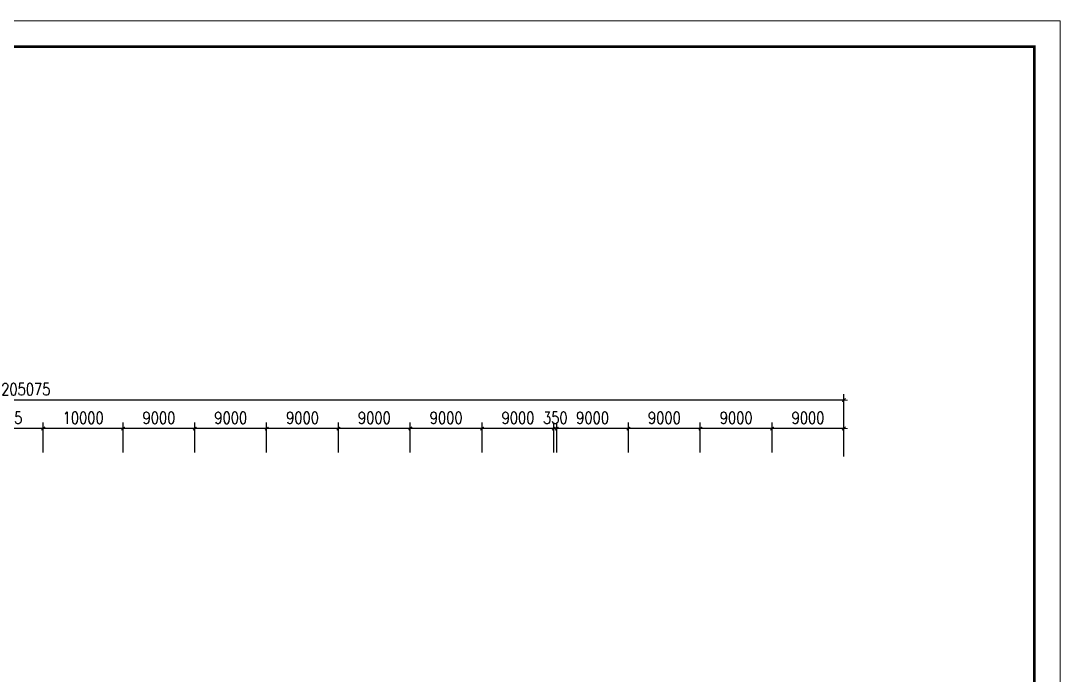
# Model space of a CAD drawing. Extents: x 5719244 to 11985375, y 1211094 to 3157953.
# Drawn here: x 5862411 to 5992687, y 1593462 to 1675543 of the extents above; entities that cross this region are included whole.
import ezdxf

# ---------------------------------------------------------------- set-up
doc = ezdxf.new("R2010")
doc.units = 0
doc.header["$LTSCALE"] = 500
doc.header["$MEASUREMENT"] = 0
doc.layers.get('0').update_dxf_attribs({"linetype": 'CONTINUOUS', "lineweight": 0})
doc.layers.get('DEFPOINTS').update_dxf_attribs({"linetype": 'CONTINUOUS', "lineweight": 0})
doc.layers.add('PUB_DIM', color=3, linetype='CONTINUOUS', lineweight=0)
doc.styles.add('DIM_FONT', font='SIMPLEX.shx', dxfattribs={"width": 0.8})
doc.dimstyles.new('DIMN300-X', dxfattribs={"dimscale": 3, "dimtxt": 500, "dimasz": 1, "dimexe": 250, "dimexo": 0, "dimgap": 200, "dimtad": 1, "dimdec": 0, "dimzin": 0, "dimdsep": 46, "dimtxsty": 'DIM_FONT', "dimblk": '_DIMX', "dimblk1": '_DIMX', "dimblk2": '_DIMX', "dimsah": 1, "dimcen": 0, "dimdle": 187.057091, "dimclrd": 3, "dimclre": 3, "dimclrt": 7, "dimadec": 0, "dimazin": 0, "dimtfac": 2.166667, "dimtdec": 0, "dimtix": 1, "dimtmove": 2, "dimatfit": 3, "dimldrblk": '_DIMX', "dimfxl": 1, "dimtolj": 1, "dimtzin": 0, "dimarcsym": 0})

# ---------------------------------------------------------------- blocks, each defined once
blk = doc.blocks.new('_DIMX')
blk.add_line((-150, 0), (150, 0))
at = {"const_width": 50}
blk.add_lwpolyline([(-70, -70), (70, 70)], dxfattribs=at)
blk = doc.blocks.new('*D133')
at = {"layer": 'DEFPOINTS', "color": 0, "ltscale": 3, "transparency": 16777216}
for p in [(5938576, 1624397), (5938576, 1621397), (5947576, 1621397)]:
    blk.add_point(p, dxfattribs=at)
at = {"layer": 'PUB_DIM', "color": 3, "lineweight": -2, "ltscale": 3, "transparency": 16777216}
for p, q in [((5938576, 1621397), (5938576, 1625147)), ((5947576, 1621397), (5947576, 1625147)), ((5947573, 1624397), (5938579, 1624397))]:
    blk.add_line(p, q, dxfattribs=at)
at = {"layer": 'PUB_DIM', "color": 3, "lineweight": -2, "ltscale": 3, "transparency": 16777216, "xscale": 3, "yscale": 3, "zscale": 3, "rotation": 180}
blk.add_blockref('_DIMX', (5938576, 1624397), dxfattribs=at)
at = {"layer": 'PUB_DIM', "color": 3, "lineweight": -2, "ltscale": 3, "transparency": 16777216, "xscale": 3, "yscale": 3, "zscale": 3}
blk.add_blockref('_DIMX', (5947576, 1624397), dxfattribs=at)
at = {"layer": 'PUB_DIM', "color": 7, "ltscale": 3, "transparency": 16777216, "insert": (5943076, 1625747), "char_height": 1500, "attachment_point": 5, "style": 'DIM_FONT'}
blk.add_mtext('\\A1;9000', dxfattribs=at)
blk = doc.blocks.new('*D130')
at = {"layer": 'DEFPOINTS', "color": 0, "ltscale": 3, "transparency": 16777216}
for p in [(5947576, 1624397), (5947576, 1621397), (5956576, 1621397)]:
    blk.add_point(p, dxfattribs=at)
at = {"layer": 'PUB_DIM', "color": 3, "lineweight": -2, "ltscale": 3, "transparency": 16777216}
for p, q in [((5947576, 1621397), (5947576, 1625147)), ((5956576, 1621397), (5956576, 1625147)), ((5956573, 1624397), (5947579, 1624397))]:
    blk.add_line(p, q, dxfattribs=at)
at = {"layer": 'PUB_DIM', "color": 3, "lineweight": -2, "ltscale": 3, "transparency": 16777216, "xscale": 3, "yscale": 3, "zscale": 3, "rotation": 180}
blk.add_blockref('_DIMX', (5947576, 1624397), dxfattribs=at)
at = {"layer": 'PUB_DIM', "color": 3, "lineweight": -2, "ltscale": 3, "transparency": 16777216, "xscale": 3, "yscale": 3, "zscale": 3}
blk.add_blockref('_DIMX', (5956576, 1624397), dxfattribs=at)
at = {"layer": 'PUB_DIM', "color": 7, "ltscale": 3, "transparency": 16777216, "insert": (5952076, 1625747), "char_height": 1500, "attachment_point": 5, "style": 'DIM_FONT'}
blk.add_mtext('\\A1;9000', dxfattribs=at)
blk = doc.blocks.new('*D129')
at = {"layer": 'DEFPOINTS', "color": 0, "ltscale": 3, "transparency": 16777216}
for p in [(5760501, 1627978), (5760501, 1620890), (5965576, 1620890)]:
    blk.add_point(p, dxfattribs=at)
at = {"layer": 'PUB_DIM', "color": 3, "lineweight": -2, "ltscale": 3, "transparency": 16777216}
for p, q in [((5760501, 1620890), (5760501, 1628728)), ((5965576, 1620890), (5965576, 1628728)), ((5965573, 1627978), (5760504, 1627978))]:
    blk.add_line(p, q, dxfattribs=at)
at = {"layer": 'PUB_DIM', "color": 3, "lineweight": -2, "ltscale": 3, "transparency": 16777216, "xscale": 3, "yscale": 3, "zscale": 3, "rotation": 180}
blk.add_blockref('_DIMX', (5760501, 1627978), dxfattribs=at)
at = {"layer": 'PUB_DIM', "color": 3, "lineweight": -2, "ltscale": 3, "transparency": 16777216, "xscale": 3, "yscale": 3, "zscale": 3}
blk.add_blockref('_DIMX', (5965576, 1627978), dxfattribs=at)
at = {"layer": 'PUB_DIM', "color": 7, "ltscale": 3, "transparency": 16777216, "insert": (5863039, 1629328), "char_height": 1500, "attachment_point": 5, "style": 'DIM_FONT'}
blk.add_mtext('\\A1;205075', dxfattribs=at)
blk = doc.blocks.new('*D128')
at = {"layer": 'DEFPOINTS', "color": 0, "ltscale": 3, "transparency": 16777216}
for p in [(5929576, 1624397), (5929576, 1621397), (5938576, 1621397)]:
    blk.add_point(p, dxfattribs=at)
at = {"layer": 'PUB_DIM', "color": 3, "lineweight": -2, "ltscale": 3, "transparency": 16777216}
for p, q in [((5929576, 1621397), (5929576, 1625147)), ((5938576, 1621397), (5938576, 1625147)), ((5938573, 1624397), (5929579, 1624397))]:
    blk.add_line(p, q, dxfattribs=at)
at = {"layer": 'PUB_DIM', "color": 3, "lineweight": -2, "ltscale": 3, "transparency": 16777216, "xscale": 3, "yscale": 3, "zscale": 3, "rotation": 180}
blk.add_blockref('_DIMX', (5929576, 1624397), dxfattribs=at)
at = {"layer": 'PUB_DIM', "color": 3, "lineweight": -2, "ltscale": 3, "transparency": 16777216, "xscale": 3, "yscale": 3, "zscale": 3}
blk.add_blockref('_DIMX', (5938576, 1624397), dxfattribs=at)
at = {"layer": 'PUB_DIM', "color": 7, "ltscale": 3, "transparency": 16777216, "insert": (5934076, 1625747), "char_height": 1500, "attachment_point": 5, "style": 'DIM_FONT'}
blk.add_mtext('\\A1;9000', dxfattribs=at)
blk = doc.blocks.new('*D127')
at = {"layer": 'DEFPOINTS', "color": 0, "ltscale": 3, "transparency": 16777216}
for p in [(5929226, 1624397), (5929226, 1621397), (5929576, 1621397)]:
    blk.add_point(p, dxfattribs=at)
at = {"layer": 'PUB_DIM', "color": 3, "lineweight": -2, "ltscale": 3, "transparency": 16777216}
for p, q in [((5929226, 1621397), (5929226, 1625147)), ((5929576, 1621397), (5929576, 1625147)), ((5929223, 1624397), (5929220, 1624397)), ((5929576, 1624397), (5929226, 1624397)), ((5929579, 1624397), (5929582, 1624397))]:
    blk.add_line(p, q, dxfattribs=at)
at = {"layer": 'PUB_DIM', "color": 3, "lineweight": -2, "ltscale": 3, "transparency": 16777216, "xscale": 3, "yscale": 3, "zscale": 3}
blk.add_blockref('_DIMX', (5929226, 1624397), dxfattribs=at)
at = {"layer": 'PUB_DIM', "color": 3, "lineweight": -2, "ltscale": 3, "transparency": 16777216, "xscale": 3, "yscale": 3, "zscale": 3, "rotation": 180}
blk.add_blockref('_DIMX', (5929576, 1624397), dxfattribs=at)
at = {"layer": 'PUB_DIM', "color": 7, "ltscale": 3, "transparency": 16777216, "insert": (5929401, 1625747), "char_height": 1500, "attachment_point": 5, "style": 'DIM_FONT'}
blk.add_mtext('\\A1;350', dxfattribs=at)
blk = doc.blocks.new('*D126')
at = {"layer": 'DEFPOINTS', "color": 0, "ltscale": 3, "transparency": 16777216}
for p in [(5920226, 1624397), (5920226, 1621397), (5929226, 1621397)]:
    blk.add_point(p, dxfattribs=at)
at = {"layer": 'PUB_DIM', "color": 3, "lineweight": -2, "ltscale": 3, "transparency": 16777216}
for p, q in [((5920226, 1621397), (5920226, 1625147)), ((5929226, 1621397), (5929226, 1625147)), ((5929223, 1624397), (5920229, 1624397))]:
    blk.add_line(p, q, dxfattribs=at)
at = {"layer": 'PUB_DIM', "color": 3, "lineweight": -2, "ltscale": 3, "transparency": 16777216, "xscale": 3, "yscale": 3, "zscale": 3, "rotation": 180}
blk.add_blockref('_DIMX', (5920226, 1624397), dxfattribs=at)
at = {"layer": 'PUB_DIM', "color": 3, "lineweight": -2, "ltscale": 3, "transparency": 16777216, "xscale": 3, "yscale": 3, "zscale": 3}
blk.add_blockref('_DIMX', (5929226, 1624397), dxfattribs=at)
at = {"layer": 'PUB_DIM', "color": 7, "ltscale": 3, "transparency": 16777216, "insert": (5924726, 1625747), "char_height": 1500, "attachment_point": 5, "style": 'DIM_FONT'}
blk.add_mtext('\\A1;9000', dxfattribs=at)
blk = doc.blocks.new('*D125')
at = {"layer": 'DEFPOINTS', "color": 0, "ltscale": 3, "transparency": 16777216}
for p in [(5911226, 1624397), (5911226, 1621397), (5920226, 1621397)]:
    blk.add_point(p, dxfattribs=at)
at = {"layer": 'PUB_DIM', "color": 3, "lineweight": -2, "ltscale": 3, "transparency": 16777216}
for p, q in [((5911226, 1621397), (5911226, 1625147)), ((5920226, 1621397), (5920226, 1625147)), ((5920223, 1624397), (5911229, 1624397))]:
    blk.add_line(p, q, dxfattribs=at)
at = {"layer": 'PUB_DIM', "color": 3, "lineweight": -2, "ltscale": 3, "transparency": 16777216, "xscale": 3, "yscale": 3, "zscale": 3, "rotation": 180}
blk.add_blockref('_DIMX', (5911226, 1624397), dxfattribs=at)
at = {"layer": 'PUB_DIM', "color": 3, "lineweight": -2, "ltscale": 3, "transparency": 16777216, "xscale": 3, "yscale": 3, "zscale": 3}
blk.add_blockref('_DIMX', (5920226, 1624397), dxfattribs=at)
at = {"layer": 'PUB_DIM', "color": 7, "ltscale": 3, "transparency": 16777216, "insert": (5915726, 1625747), "char_height": 1500, "attachment_point": 5, "style": 'DIM_FONT'}
blk.add_mtext('\\A1;9000', dxfattribs=at)
blk = doc.blocks.new('*D124')
at = {"layer": 'DEFPOINTS', "color": 0, "ltscale": 3, "transparency": 16777216}
for p in [(5902226, 1624397), (5902226, 1621397), (5911226, 1621397)]:
    blk.add_point(p, dxfattribs=at)
at = {"layer": 'PUB_DIM', "color": 3, "lineweight": -2, "ltscale": 3, "transparency": 16777216}
for p, q in [((5902226, 1621397), (5902226, 1625147)), ((5911226, 1621397), (5911226, 1625147)), ((5911223, 1624397), (5902229, 1624397))]:
    blk.add_line(p, q, dxfattribs=at)
at = {"layer": 'PUB_DIM', "color": 3, "lineweight": -2, "ltscale": 3, "transparency": 16777216, "xscale": 3, "yscale": 3, "zscale": 3, "rotation": 180}
blk.add_blockref('_DIMX', (5902226, 1624397), dxfattribs=at)
at = {"layer": 'PUB_DIM', "color": 3, "lineweight": -2, "ltscale": 3, "transparency": 16777216, "xscale": 3, "yscale": 3, "zscale": 3}
blk.add_blockref('_DIMX', (5911226, 1624397), dxfattribs=at)
at = {"layer": 'PUB_DIM', "color": 7, "ltscale": 3, "transparency": 16777216, "insert": (5906726, 1625747), "char_height": 1500, "attachment_point": 5, "style": 'DIM_FONT'}
blk.add_mtext('\\A1;9000', dxfattribs=at)
blk = doc.blocks.new('*D123')
at = {"layer": 'DEFPOINTS', "color": 0, "ltscale": 3, "transparency": 16777216}
for p in [(5893226, 1624397), (5893226, 1621397), (5902226, 1621397)]:
    blk.add_point(p, dxfattribs=at)
at = {"layer": 'PUB_DIM', "color": 3, "lineweight": -2, "ltscale": 3, "transparency": 16777216}
for p, q in [((5893226, 1621397), (5893226, 1625147)), ((5902226, 1621397), (5902226, 1625147)), ((5902223, 1624397), (5893229, 1624397))]:
    blk.add_line(p, q, dxfattribs=at)
at = {"layer": 'PUB_DIM', "color": 3, "lineweight": -2, "ltscale": 3, "transparency": 16777216, "xscale": 3, "yscale": 3, "zscale": 3, "rotation": 180}
blk.add_blockref('_DIMX', (5893226, 1624397), dxfattribs=at)
at = {"layer": 'PUB_DIM', "color": 3, "lineweight": -2, "ltscale": 3, "transparency": 16777216, "xscale": 3, "yscale": 3, "zscale": 3}
blk.add_blockref('_DIMX', (5902226, 1624397), dxfattribs=at)
at = {"layer": 'PUB_DIM', "color": 7, "ltscale": 3, "transparency": 16777216, "insert": (5897726, 1625747), "char_height": 1500, "attachment_point": 5, "style": 'DIM_FONT'}
blk.add_mtext('\\A1;9000', dxfattribs=at)
blk = doc.blocks.new('*D122')
at = {"layer": 'DEFPOINTS', "color": 0, "ltscale": 3, "transparency": 16777216}
for p in [(5884226, 1624397), (5884226, 1621397), (5893226, 1621397)]:
    blk.add_point(p, dxfattribs=at)
at = {"layer": 'PUB_DIM', "color": 3, "lineweight": -2, "ltscale": 3, "transparency": 16777216}
for p, q in [((5884226, 1621397), (5884226, 1625147)), ((5893226, 1621397), (5893226, 1625147)), ((5893223, 1624397), (5884229, 1624397))]:
    blk.add_line(p, q, dxfattribs=at)
at = {"layer": 'PUB_DIM', "color": 3, "lineweight": -2, "ltscale": 3, "transparency": 16777216, "xscale": 3, "yscale": 3, "zscale": 3, "rotation": 180}
blk.add_blockref('_DIMX', (5884226, 1624397), dxfattribs=at)
at = {"layer": 'PUB_DIM', "color": 3, "lineweight": -2, "ltscale": 3, "transparency": 16777216, "xscale": 3, "yscale": 3, "zscale": 3}
blk.add_blockref('_DIMX', (5893226, 1624397), dxfattribs=at)
at = {"layer": 'PUB_DIM', "color": 7, "ltscale": 3, "transparency": 16777216, "insert": (5888726, 1625747), "char_height": 1500, "attachment_point": 5, "style": 'DIM_FONT'}
blk.add_mtext('\\A1;9000', dxfattribs=at)
blk = doc.blocks.new('*D121')
at = {"layer": 'DEFPOINTS', "color": 0, "ltscale": 3, "transparency": 16777216}
for p in [(5875226, 1624397), (5875226, 1621397), (5884226, 1621397)]:
    blk.add_point(p, dxfattribs=at)
at = {"layer": 'PUB_DIM', "color": 3, "lineweight": -2, "ltscale": 3, "transparency": 16777216}
for p, q in [((5875226, 1621397), (5875226, 1625147)), ((5884226, 1621397), (5884226, 1625147)), ((5884223, 1624397), (5875229, 1624397))]:
    blk.add_line(p, q, dxfattribs=at)
at = {"layer": 'PUB_DIM', "color": 3, "lineweight": -2, "ltscale": 3, "transparency": 16777216, "xscale": 3, "yscale": 3, "zscale": 3, "rotation": 180}
blk.add_blockref('_DIMX', (5875226, 1624397), dxfattribs=at)
at = {"layer": 'PUB_DIM', "color": 3, "lineweight": -2, "ltscale": 3, "transparency": 16777216, "xscale": 3, "yscale": 3, "zscale": 3}
blk.add_blockref('_DIMX', (5884226, 1624397), dxfattribs=at)
at = {"layer": 'PUB_DIM', "color": 7, "ltscale": 3, "transparency": 16777216, "insert": (5879726, 1625747), "char_height": 1500, "attachment_point": 5, "style": 'DIM_FONT'}
blk.add_mtext('\\A1;9000', dxfattribs=at)
blk = doc.blocks.new('*D120')
at = {"layer": 'DEFPOINTS', "color": 0, "ltscale": 3, "transparency": 16777216}
for p in [(5865226, 1624397), (5865226, 1621397), (5875226, 1621397)]:
    blk.add_point(p, dxfattribs=at)
at = {"layer": 'PUB_DIM', "color": 3, "lineweight": -2, "ltscale": 3, "transparency": 16777216}
for p, q in [((5865226, 1621397), (5865226, 1625147)), ((5875226, 1621397), (5875226, 1625147)), ((5875223, 1624397), (5865229, 1624397))]:
    blk.add_line(p, q, dxfattribs=at)
at = {"layer": 'PUB_DIM', "color": 3, "lineweight": -2, "ltscale": 3, "transparency": 16777216, "xscale": 3, "yscale": 3, "zscale": 3, "rotation": 180}
blk.add_blockref('_DIMX', (5865226, 1624397), dxfattribs=at)
at = {"layer": 'PUB_DIM', "color": 3, "lineweight": -2, "ltscale": 3, "transparency": 16777216, "xscale": 3, "yscale": 3, "zscale": 3}
blk.add_blockref('_DIMX', (5875226, 1624397), dxfattribs=at)
at = {"layer": 'PUB_DIM', "color": 7, "ltscale": 3, "transparency": 16777216, "insert": (5870226, 1625747), "char_height": 1500, "attachment_point": 5, "style": 'DIM_FONT'}
blk.add_mtext('\\A1;10000', dxfattribs=at)
blk = doc.blocks.new('*D119')
at = {"layer": 'DEFPOINTS', "color": 0, "ltscale": 3, "transparency": 16777216}
for p in [(5854851, 1624397), (5854851, 1621397), (5865226, 1621397)]:
    blk.add_point(p, dxfattribs=at)
at = {"layer": 'PUB_DIM', "color": 3, "lineweight": -2, "ltscale": 3, "transparency": 16777216}
for p, q in [((5854851, 1621397), (5854851, 1625147)), ((5865226, 1621397), (5865226, 1625147)), ((5865223, 1624397), (5854854, 1624397))]:
    blk.add_line(p, q, dxfattribs=at)
at = {"layer": 'PUB_DIM', "color": 3, "lineweight": -2, "ltscale": 3, "transparency": 16777216, "xscale": 3, "yscale": 3, "zscale": 3, "rotation": 180}
blk.add_blockref('_DIMX', (5854851, 1624397), dxfattribs=at)
at = {"layer": 'PUB_DIM', "color": 3, "lineweight": -2, "ltscale": 3, "transparency": 16777216, "xscale": 3, "yscale": 3, "zscale": 3}
blk.add_blockref('_DIMX', (5865226, 1624397), dxfattribs=at)
at = {"layer": 'PUB_DIM', "color": 7, "ltscale": 3, "transparency": 16777216, "insert": (5860039, 1625747), "char_height": 1500, "attachment_point": 5, "style": 'DIM_FONT'}
blk.add_mtext('\\A1;10375', dxfattribs=at)
blk = doc.blocks.new('*D73')
at = {"layer": 'DEFPOINTS', "color": 0, "ltscale": 3, "transparency": 16777216}
for p in [(5956576, 1624397), (5956576, 1621397), (5965576, 1621397)]:
    blk.add_point(p, dxfattribs=at)
at = {"layer": 'PUB_DIM', "color": 3, "lineweight": -2, "ltscale": 3, "transparency": 16777216}
for p, q in [((5956576, 1621397), (5956576, 1625147)), ((5965576, 1621397), (5965576, 1625147)), ((5965573, 1624397), (5956579, 1624397))]:
    blk.add_line(p, q, dxfattribs=at)
at = {"layer": 'PUB_DIM', "color": 3, "lineweight": -2, "ltscale": 3, "transparency": 16777216, "xscale": 3, "yscale": 3, "zscale": 3, "rotation": 180}
blk.add_blockref('_DIMX', (5956576, 1624397), dxfattribs=at)
at = {"layer": 'PUB_DIM', "color": 3, "lineweight": -2, "ltscale": 3, "transparency": 16777216, "xscale": 3, "yscale": 3, "zscale": 3}
blk.add_blockref('_DIMX', (5965576, 1624397), dxfattribs=at)
at = {"layer": 'PUB_DIM', "color": 7, "ltscale": 3, "transparency": 16777216, "insert": (5961076, 1625747), "char_height": 1500, "attachment_point": 5, "style": 'DIM_FONT'}
blk.add_mtext('\\A1;9000', dxfattribs=at)

msp = doc.modelspace()

# ---------------------------------------------------------------- linework, layer by layer
at = {"color": 4}
msp.add_lwpolyline([(5719244.1, 1482409.7), (5719244.1, 1675543.1), (5992687.3, 1675543.1), (5992687.3, 1482409.7)], close=True, dxfattribs=at)
at = {"color": 4, "const_width": 325.1}
msp.add_lwpolyline([(5722495.5, 1485661.1), (5989435.9, 1485661.1), (5989435.9, 1672291.7), (5722495.5, 1672291.7)], close=True, dxfattribs=at)

# ---------------------------------------------------------------- dimensions: what is measured, and where the dimension line sits
at = {"layer": 'PUB_DIM'}
dim = msp.add_linear_dim(base=(5760501.4, 1627977.7), p1=(5965576.4, 1620889.9), p2=(5760501.4, 1620889.9), dimstyle='DIMN300-X', dxfattribs=at)
dim.commit()
dim.dimension.update_dxf_attribs({"geometry": '*D129', "text_midpoint": (5863038.9, 1629327.7)})
for p1, p2, picture, middle in [((5865226.4, 1621397.3), (5854851.4, 1621397.3), '*D119', (5860038.9, 1625747.3)), ((5875226.4, 1621397.3), (5865226.4, 1621397.3), '*D120', (5870226.4, 1625747.3)), ((5884226.4, 1621397.3), (5875226.4, 1621397.3), '*D121', (5879726.4, 1625747.3)), ((5893226.4, 1621397.3), (5884226.4, 1621397.3), '*D122', (5888726.4, 1625747.3)), ((5902226.4, 1621397.3), (5893226.4, 1621397.3), '*D123', (5897726.4, 1625747.3)), ((5911226.4, 1621397.3), (5902226.4, 1621397.3), '*D124', (5906726.4, 1625747.3)), ((5920226.4, 1621397.3), (5911226.4, 1621397.3), '*D125', (5915726.4, 1625747.3)), ((5929226.4, 1621397.3), (5920226.4, 1621397.3), '*D126', (5924726.4, 1625747.3)), ((5929576.4, 1621397.3), (5929226.4, 1621397.3), '*D127', (5929401.4, 1625747.3)), ((5938576.4, 1621397.3), (5929576.4, 1621397.3), '*D128', (5934076.4, 1625747.3)), ((5947576.4, 1621397.3), (5938576.4, 1621397.3), '*D133', (5943076.4, 1625747.3)), ((5956576.4, 1621397.3), (5947576.4, 1621397.3), '*D130', (5952076.4, 1625747.3)), ((5965576.4, 1621397.3), (5956576.4, 1621397.3), '*D73', (5961076.4, 1625747.3))]:
    dim = msp.add_aligned_dim(p1=p1, p2=p2, distance=-3000, dimstyle='DIMN300-X', dxfattribs=at)
    dim.commit()
    dim.dimension.update_dxf_attribs({"geometry": picture, "text_midpoint": middle})

doc.saveas('drawing.dxf')
